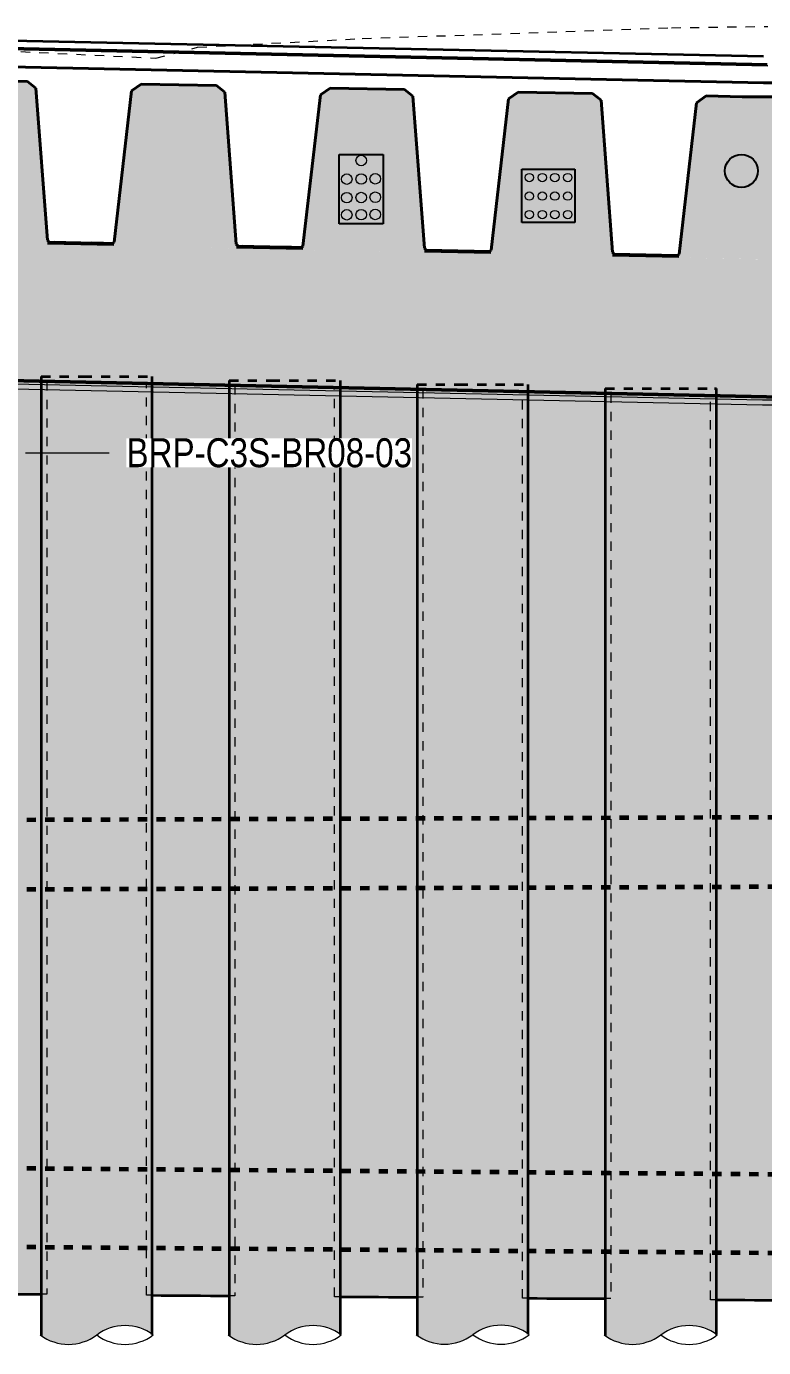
# Model space of a CAD drawing. Header units: metres. Extents: x -1147 to -802, y 5 to 567.
# Drawn here: x -854.07 to -846.11, y 7.75 to 22.02 of the extents above; entities that cross this region are included whole.
import ezdxf

# ---------------------------------------------------------------- set-up
doc = ezdxf.new("R2010")
doc.units = ezdxf.units.M
doc.linetypes.add('JacobsDash', pattern=[0.0045, 0.003, -0.0015])
for name, color, linetype, lineweight in [('A-DETL', 7, 'Continuous', 13), ('A-DETL-GENF', 7, 'Continuous', 9), ('A-FLOR', 7, 'Continuous', 50), ('A-FLOR-HDLN', 7, 'JacobsDash', 15), ('A-GENM', 7, 'Continuous', 35), ('A-GENM-HDLN', 7, 'JacobsDash', 15), ('G-ANNO-TEXT', 7, 'Continuous', 9), ('S-BEAM', 7, 'Continuous', 50), ('S-BEAM-HDLN', 7, 'JacobsDash', 15), ('S-FNDN', 7, 'Continuous', 50), ('S-FNDN-HDLN', 7, 'JacobsDash', 15)]:
    doc.layers.add(name, color=color, linetype=linetype, lineweight=lineweight)
doc.styles.add('Arial Narrow_1', font='ARIALN.TTF', dxfattribs={"height": 0.3125})

# ---------------------------------------------------------------- blocks, each defined once
blk = doc.blocks.new('Structural Framing 4 - Structural Framing 4-5365932-DRG-2873010 - SECTION 2')
at = {"layer": 'S-BEAM'}
for p, q in [((1129.257, 19.685), (1129.972, 19.67)), ((1131.296, 19.642), (1132.011, 19.627)), ((1133.326, 19.599), (1134.041, 19.584)), ((1135.356, 19.556), (1136.071, 19.541))]:
    blk.add_line(p, q, dxfattribs=at)
blk = doc.blocks.new('01_SFO_FRP_Pile_CastInPlace_CS_BR08 - CAST-IN-PLACE PILE - 1200-8660960-DRG-2873010 - SECTION 2')
at = {"layer": 'S-FNDN', "linetype": 'JacobsDash', "lineweight": 35, "true_color": 0xc0c0c0}
for points in [[(1131.476, 7.787), (1131.549, 7.787), (1131.628, 7.799), (1131.664, 7.81), (1131.664, 18.137), (1131.217, 18.147), (1131.217, 7.881), (1131.268, 7.848), (1131.334, 7.818), (1131.409, 7.796), (1131.476, 7.787)], [(1131.664, 7.81), (1131.69, 7.818), (1131.756, 7.848), (1131.881, 7.928), (1131.944, 7.957), (1132.014, 7.978), (1132.086, 7.988), (1132.159, 7.988), (1132.23, 7.978), (1132.308, 7.954), (1132.369, 7.925), (1132.417, 7.894), (1132.417, 18.121), (1131.664, 18.137), (1131.664, 7.818)]]:
    blk.add_hatch(color=9, dxfattribs=at).paths.add_polyline_path(points)
at = {"layer": 'S-FNDN', "lineweight": 35}
for p, q in [((1131.217, 18.147), (1131.217, 7.881)), ((1132.417, 7.894), (1132.417, 18.121))]:
    blk.add_line(p, q, dxfattribs=at)
at = {"layer": 'S-FNDN-HDLN', "lineweight": 35}
for p, q in [((1131.217, 18.197), (1131.217, 18.147)), ((1131.217, 18.197), (1131.664, 18.197)), ((1131.664, 18.197), (1132.417, 18.197)), ((1132.417, 18.121), (1132.417, 18.197))]:
    blk.add_line(p, q, dxfattribs=at)
blk = doc.blocks.new('01_SFO_FRP_Pile_CastInPlace_CS_BR08 - CAST-IN-PLACE PILE - 1200-8660993-DRG-2873010 - SECTION 2')
at = {"layer": 'S-FNDN', "linetype": 'JacobsDash', "lineweight": 35, "true_color": 0xc0c0c0}
for points in [[(1129.446, 7.787), (1129.52, 7.787), (1129.599, 7.799), (1129.634, 7.81), (1129.634, 18.181), (1129.188, 18.191), (1129.188, 7.881), (1129.239, 7.848), (1129.305, 7.818), (1129.38, 7.796), (1129.407, 7.792)], [(1129.634, 7.81), (1129.662, 7.818), (1129.727, 7.848), (1129.851, 7.928), (1129.915, 7.957), (1129.984, 7.978), (1130.056, 7.988), (1130.129, 7.988), (1130.201, 7.978), (1130.279, 7.954), (1130.34, 7.925), (1130.387, 7.894), (1130.387, 18.165), (1129.634, 18.181), (1129.634, 7.818)]]:
    blk.add_hatch(color=9, dxfattribs=at).paths.add_polyline_path(points)
at = {"layer": 'S-FNDN', "lineweight": 35}
for p, q in [((1129.187, 18.191), (1129.187, 7.881)), ((1130.387, 7.894), (1130.387, 18.165))]:
    blk.add_line(p, q, dxfattribs=at)
at = {"layer": 'S-FNDN-HDLN', "lineweight": 35}
for p, q in [((1129.187, 18.241), (1129.187, 18.191)), ((1129.187, 18.241), (1129.634, 18.241)), ((1129.634, 18.241), (1130.387, 18.241)), ((1130.387, 18.165), (1130.387, 18.241))]:
    blk.add_line(p, q, dxfattribs=at)
blk = doc.blocks.new('20_SFR_WSC_ShotcreteWall_ArchFlatBack_Datum - ArchWall_PileSize_1200-8658047-DRG-2873010 - SECTION 2')
at = {"layer": 'A-GENM', "linetype": 'JacobsDash', "lineweight": 18, "true_color": 0x9ab29e}
blk.add_hatch(color=253, dxfattribs=at).paths.add_polyline_path([(1137.305, 8.263), (1137.305, 18.015), (1136.475, 18.033), (1136.475, 8.267), (1137.289, 8.263)])
at = {"layer": 'A-GENM', "color": 252, "true_color": 0x888888, "flags": 128}
for points in [[(1137.305, 18.015), (1137.207, 18.017), (1137.103, 18.019), (1136.997, 18.022), (1136.889, 18.024), (1136.782, 18.026), (1136.675, 18.028), (1136.571, 18.031), (1136.475, 18.033)], [(1136.475, 8.267), (1136.571, 8.267), (1136.675, 8.266), (1136.782, 8.266), (1136.889, 8.265), (1136.997, 8.264), (1137.103, 8.264), (1137.207, 8.263), (1137.305, 8.263)]]:
    blk.add_lwpolyline(points, dxfattribs=at)
at = {"layer": 'A-GENM-HDLN', "color": 252, "lineweight": 18, "true_color": 0x888888}
for p, q in [((1136.412, 8.268), (1136.412, 18.034)), ((1136.475, 18.033), (1136.471, 18.033)), ((1136.471, 18.033), (1136.471, 8.267)), ((1137.307, 18.015), (1137.305, 18.015)), ((1137.307, 8.263), (1137.307, 18.015)), ((1137.366, 18.014), (1137.366, 8.262)), ((1136.471, 8.267), (1136.475, 8.267)), ((1137.305, 8.263), (1137.307, 8.263))]:
    blk.add_line(p, q, dxfattribs=at)
at = {"layer": 'A-GENM-HDLN', "color": 252, "lineweight": 18, "true_color": 0x888888, "flags": 128}
for points in [[(1136.412, 18.034), (1136.441, 18.033), (1136.461, 18.033), (1136.471, 18.033)], [(1137.307, 18.015), (1137.318, 18.015), (1137.338, 18.014), (1137.366, 18.014)], [(1136.471, 8.267), (1136.461, 8.267), (1136.441, 8.267), (1136.412, 8.268)], [(1137.366, 8.262), (1137.338, 8.262), (1137.318, 8.263), (1137.307, 8.263)]]:
    blk.add_lwpolyline(points, dxfattribs=at)
blk = doc.blocks.new('20_SFR_WSC_ShotcreteWall_ArchFlatBack_Datum - ArchWall_PileSize_1200-8658069-DRG-2873010 - SECTION 2')
at = {"layer": 'A-GENM', "linetype": 'JacobsDash', "lineweight": 18, "true_color": 0x9ab29e}
blk.add_hatch(color=253, dxfattribs=at).paths.add_polyline_path([(1135.276, 8.281), (1135.276, 18.059), (1134.446, 18.077), (1134.446, 8.284), (1135.209, 8.281)])
at = {"layer": 'A-GENM', "color": 252, "true_color": 0x888888, "flags": 128}
for points in [[(1134.908, 18.067), (1134.86, 18.068), (1134.752, 18.07), (1134.646, 18.072), (1134.542, 18.075), (1134.446, 18.077)], [(1134.446, 8.284), (1134.542, 8.284), (1134.646, 8.283), (1134.752, 8.283), (1134.86, 8.282), (1134.967, 8.282), (1135.074, 8.281), (1135.178, 8.281), (1135.276, 8.281)]]:
    blk.add_lwpolyline(points, dxfattribs=at)
at = {"layer": 'A-GENM-HDLN', "color": 252, "lineweight": 18, "true_color": 0x888888}
for p, q in [((1134.383, 8.284), (1134.383, 18.078)), ((1134.446, 18.077), (1134.442, 18.077)), ((1134.442, 18.077), (1134.442, 8.284)), ((1135.278, 8.281), (1135.278, 18.06)), ((1135.337, 18.058), (1135.337, 8.28)), ((1134.442, 8.284), (1134.446, 8.284)), ((1135.276, 8.281), (1135.278, 8.281))]:
    blk.add_line(p, q, dxfattribs=at)
at = {"layer": 'A-GENM-HDLN', "color": 252, "lineweight": 18, "true_color": 0x888888, "flags": 128}
for points in [[(1134.383, 18.078), (1134.411, 18.077), (1134.431, 18.077), (1134.442, 18.077)], [(1135.278, 18.06), (1135.178, 18.062), (1135.074, 18.064), (1134.988, 18.066)], [(1135.278, 18.06), (1135.288, 18.059), (1135.308, 18.059), (1135.337, 18.058)], [(1134.442, 8.284), (1134.431, 8.284), (1134.411, 8.284), (1134.383, 8.284)], [(1135.337, 8.28), (1135.308, 8.28), (1135.288, 8.28), (1135.278, 8.281)]]:
    blk.add_lwpolyline(points, dxfattribs=at)
blk = doc.blocks.new('20_SFR_WSC_ShotcreteWall_ArchFlatBack_Datum - ArchWall_PileSize_1200-8658096-DRG-2873010 - SECTION 2')
at = {"layer": 'A-GENM', "linetype": 'JacobsDash', "lineweight": 18, "true_color": 0x9ab29e}
blk.add_hatch(color=253, dxfattribs=at).paths.add_polyline_path([(1133.246, 8.295), (1133.246, 18.103), (1132.417, 18.121), (1132.417, 8.3), (1133.148, 8.296)])
at = {"layer": 'A-GENM', "color": 252, "true_color": 0x888888, "flags": 128}
for points in [[(1133.247, 18.103), (1133.148, 18.105), (1133.044, 18.107), (1132.938, 18.11), (1132.83, 18.112), (1132.723, 18.114), (1132.616, 18.116), (1132.513, 18.119), (1132.416, 18.121)], [(1132.416, 8.3), (1132.513, 8.299), (1132.616, 8.299), (1132.723, 8.298), (1132.83, 8.298), (1132.938, 8.297), (1133.044, 8.296), (1133.148, 8.296), (1133.246, 8.295)]]:
    blk.add_lwpolyline(points, dxfattribs=at)
at = {"layer": 'A-GENM-HDLN', "color": 252, "lineweight": 18, "true_color": 0x888888}
for p, q in [((1132.354, 8.3), (1132.354, 18.122)), ((1132.416, 18.121), (1132.412, 18.121)), ((1132.412, 18.121), (1132.412, 8.3)), ((1133.248, 18.103), (1133.247, 18.103)), ((1133.248, 8.295), (1133.248, 18.103)), ((1133.307, 18.102), (1133.307, 8.295)), ((1132.412, 8.3), (1132.416, 8.3)), ((1133.247, 8.295), (1133.248, 8.295))]:
    blk.add_line(p, q, dxfattribs=at)
at = {"layer": 'A-GENM-HDLN', "color": 252, "lineweight": 18, "true_color": 0x888888, "flags": 128}
for points in [[(1132.354, 18.122), (1132.382, 18.121), (1132.402, 18.121), (1132.412, 18.121)], [(1133.248, 18.103), (1133.259, 18.103), (1133.274, 18.103)], [(1132.412, 8.3), (1132.402, 8.3), (1132.382, 8.3), (1132.354, 8.3)], [(1133.307, 8.295), (1133.279, 8.295), (1133.259, 8.295), (1133.248, 8.295)]]:
    blk.add_lwpolyline(points, dxfattribs=at)
blk = doc.blocks.new('20_SFR_WSC_ShotcreteWall_ArchFlatBack_Datum - ArchWall_PileSize_1200-8658118-DRG-2873010 - SECTION 2')
at = {"layer": 'A-GENM', "linetype": 'JacobsDash', "lineweight": 18, "true_color": 0x9ab29e}
blk.add_hatch(color=253, dxfattribs=at).paths.add_polyline_path([(1131.217, 8.311), (1131.217, 18.147), (1130.387, 18.165), (1130.387, 8.316), (1131.119, 8.312)])
at = {"layer": 'A-GENM', "color": 252, "true_color": 0x888888, "flags": 128}
for points in [[(1131.217, 18.147), (1131.119, 18.149), (1131.015, 18.151), (1130.908, 18.154), (1130.801, 18.156), (1130.693, 18.158), (1130.587, 18.161), (1130.483, 18.163), (1130.387, 18.165)], [(1130.387, 8.316), (1130.483, 8.315), (1130.587, 8.315), (1130.693, 8.314), (1130.801, 8.314), (1130.908, 8.313), (1131.015, 8.312), (1131.119, 8.312), (1131.217, 8.311)]]:
    blk.add_lwpolyline(points, dxfattribs=at)
at = {"layer": 'A-GENM-HDLN', "color": 252, "lineweight": 18, "true_color": 0x888888}
for p, q in [((1130.324, 8.316), (1130.324, 18.166)), ((1130.387, 18.165), (1130.383, 18.165)), ((1130.383, 18.165), (1130.383, 8.316)), ((1131.219, 18.147), (1131.217, 18.147)), ((1131.219, 8.311), (1131.219, 18.147)), ((1131.278, 18.146), (1131.278, 8.311)), ((1130.383, 8.316), (1130.387, 8.316)), ((1131.217, 8.311), (1131.219, 8.311))]:
    blk.add_line(p, q, dxfattribs=at)
at = {"layer": 'A-GENM-HDLN', "color": 252, "lineweight": 18, "true_color": 0x888888, "flags": 128}
for points in [[(1130.324, 18.166), (1130.352, 18.166), (1130.372, 18.165), (1130.383, 18.165)], [(1131.219, 18.147), (1131.229, 18.147), (1131.249, 18.146), (1131.278, 18.146)], [(1130.383, 8.316), (1130.372, 8.316), (1130.352, 8.316), (1130.324, 8.316)], [(1131.278, 8.311), (1131.249, 8.311), (1131.229, 8.311), (1131.219, 8.311)]]:
    blk.add_lwpolyline(points, dxfattribs=at)
blk = doc.blocks.new('20_SFR_WSC_ShotcreteWall_ArchFlatBack_Datum - ArchWall_PileSize_1200-8658145-DRG-2873010 - SECTION 2')
at = {"layer": 'A-GENM', "linetype": 'JacobsDash', "lineweight": 18, "true_color": 0x9ab29e}
blk.add_hatch(color=253, dxfattribs=at).paths.add_polyline_path([(1129.188, 8.327), (1129.188, 18.191), (1128.364, 18.209), (1128.364, 8.332), (1129.089, 8.328)])
at = {"layer": 'A-GENM', "color": 252, "true_color": 0x888888, "flags": 128}
for points in [[(1129.188, 18.191), (1129.089, 18.193), (1128.985, 18.195), (1128.879, 18.197), (1128.771, 18.2), (1128.664, 18.202), (1128.557, 18.204), (1128.454, 18.207), (1128.363, 18.209)], [(1128.363, 8.332), (1128.454, 8.332), (1128.557, 8.331), (1128.664, 8.33), (1128.771, 8.33), (1128.879, 8.329), (1128.985, 8.329), (1129.089, 8.328), (1129.188, 8.327)]]:
    blk.add_lwpolyline(points, dxfattribs=at)
at = {"layer": 'A-GENM-HDLN', "color": 252, "lineweight": 18, "true_color": 0x888888}
for p, q in [((1128.295, 8.332), (1128.295, 18.21)), ((1128.363, 18.209), (1128.353, 18.209)), ((1128.353, 18.209), (1128.353, 8.332)), ((1129.189, 18.191), (1129.188, 18.191)), ((1129.189, 8.327), (1129.189, 18.191)), ((1129.248, 18.189), (1129.248, 8.327)), ((1128.353, 8.332), (1128.363, 8.332)), ((1129.188, 8.327), (1129.189, 8.327))]:
    blk.add_line(p, q, dxfattribs=at)
at = {"layer": 'A-GENM-HDLN', "color": 252, "lineweight": 18, "true_color": 0x888888, "flags": 128}
for points in [[(1128.295, 18.21), (1128.323, 18.21), (1128.343, 18.209), (1128.353, 18.209)], [(1129.189, 18.191), (1129.2, 18.19), (1129.22, 18.19), (1129.248, 18.189)], [(1128.353, 8.332), (1128.343, 8.332), (1128.323, 8.332), (1128.295, 8.332)], [(1129.248, 8.327), (1129.22, 8.327), (1129.2, 8.327), (1129.189, 8.327)]]:
    blk.add_lwpolyline(points, dxfattribs=at)
blk = doc.blocks.new('05_SFO_BPE_Twin_Pedestal_Sq125_CS_BR13-1 - 525 Wide Pedestal _125L x 125W x20H_-V32-DRG-2873010 - SECTION 2')
at = {"layer": 'S-FNDN'}
for p, q in [((1129.327, 19.692), (1129.327, 19.689)), ((1129.327, 19.689), (1129.454, 19.686)), ((1129.454, 19.686), (1129.454, 19.689)), ((1129.733, 19.683), (1129.733, 19.68)), ((1129.733, 19.68), (1129.859, 19.677)), ((1129.859, 19.677), (1129.86, 19.681))]:
    blk.add_line(p, q, dxfattribs=at)
at = {"layer": 'S-FNDN-HDLN', "lineweight": 35}
for p, q in [((1129.348, 19.692), (1129.348, 19.688)), ((1129.471, 19.686), (1129.454, 19.686)), ((1129.471, 19.686), (1129.471, 19.689)), ((1129.592, 19.683), (1129.599, 19.683)), ((1129.602, 19.683), (1129.599, 19.683)), ((1129.612, 19.683), (1129.602, 19.683)), ((1129.754, 19.683), (1129.754, 19.68)), ((1129.877, 19.677), (1129.859, 19.677)), ((1129.877, 19.677), (1129.877, 19.68))]:
    blk.add_line(p, q, dxfattribs=at)
blk = doc.blocks.new('05_SFO_BPE_Twin_Pedestal_Sq125_CS_BR13-1 - 525 Wide Pedestal _125L x 125W x20H_-V33-DRG-2873010 - SECTION 2')
at = {"layer": 'S-FNDN'}
for p, q in [((1133.386, 19.606), (1133.386, 19.6)), ((1133.386, 19.6), (1133.513, 19.598)), ((1133.513, 19.598), (1133.513, 19.604)), ((1133.792, 19.598), (1133.792, 19.592)), ((1133.792, 19.592), (1133.918, 19.589)), ((1133.918, 19.589), (1133.919, 19.595))]:
    blk.add_line(p, q, dxfattribs=at)
at = {"layer": 'S-FNDN-HDLN', "lineweight": 35}
for p, q in [((1133.407, 19.606), (1133.407, 19.6)), ((1133.53, 19.597), (1133.53, 19.603)), ((1133.813, 19.597), (1133.813, 19.591)), ((1133.936, 19.589), (1133.936, 19.595))]:
    blk.add_line(p, q, dxfattribs=at)
blk = doc.blocks.new('05_SFO_BPE_Twin_Pedestal_Sq125_CS_BR13-1 - 525 Wide Pedestal _125L x 125W x20H_-V34-DRG-2873010 - SECTION 2')
at = {"layer": 'S-FNDN'}
for p, q in [((1135.415, 19.563), (1135.415, 19.557)), ((1135.415, 19.557), (1135.542, 19.554)), ((1135.542, 19.554), (1135.542, 19.56)), ((1135.821, 19.554), (1135.821, 19.548)), ((1135.821, 19.548), (1135.948, 19.545)), ((1135.948, 19.545), (1135.948, 19.552))]:
    blk.add_line(p, q, dxfattribs=at)
at = {"layer": 'S-FNDN-HDLN', "lineweight": 35}
for p, q in [((1135.436, 19.563), (1135.436, 19.556)), ((1135.559, 19.553), (1135.56, 19.56)), ((1135.842, 19.554), (1135.842, 19.547)), ((1135.965, 19.545), (1135.965, 19.551))]:
    blk.add_line(p, q, dxfattribs=at)
blk = doc.blocks.new('05_SFO_BPE_Twin_Pedestal_Sq125_CS_BR13-1 - 525 Wide Pedestal _125L x 125W x20H_-V39-DRG-2873010 - SECTION 2')
at = {"layer": 'S-FNDN'}
for p, q in [((1131.356, 19.649), (1131.356, 19.644)), ((1131.356, 19.644), (1131.483, 19.642)), ((1131.483, 19.642), (1131.483, 19.647)), ((1131.762, 19.641), (1131.762, 19.636)), ((1131.762, 19.636), (1131.889, 19.633)), ((1131.889, 19.633), (1131.889, 19.638))]:
    blk.add_line(p, q, dxfattribs=at)
at = {"layer": 'S-FNDN-HDLN', "lineweight": 35}
for p, q in [((1131.378, 19.649), (1131.377, 19.644)), ((1131.501, 19.641), (1131.501, 19.646)), ((1131.783, 19.64), (1131.783, 19.635)), ((1131.906, 19.633), (1131.906, 19.638))]:
    blk.add_line(p, q, dxfattribs=at)
blk = doc.blocks.new('CS_DET_Pile-Column_BreakLine - CS_Tubular BreakLine-V41-DRG-2873010 - SECTION 2')
at = {"layer": 'A-DETL-GENF', "lineweight": 18}
for centre, start, end in [((1117.216, 8.292), 232.9573, 307.0427), ((1117.826, 7.483), 52.9573, 127.0427), ((1117.826, 8.292), 232.9573, 307.0427)]:
    blk.add_arc(centre, 0.506, start, end, dxfattribs=at)
blk = doc.blocks.new('CS_DET_Pile-Column_BreakLine - CS_Tubular BreakLine-V42-DRG-2873010 - SECTION 2')
at = {"layer": 'A-DETL-GENF', "lineweight": 18}
for centre, start, end in [((1133.542, 8.294), 232.9573, 307.0427), ((1134.152, 7.486), 52.9573, 127.0427), ((1134.152, 8.294), 232.9573, 307.0427)]:
    blk.add_arc(centre, 0.506, start, end, dxfattribs=at)

msp = doc.modelspace()

# ---------------------------------------------------------------- hatches: boundary and pattern name
at = {"layer": 'A-DETL-GENF', "true_color": 0xc0c0c0}
for points in [[(-853.8391, 19.667), (-853.9655, 21.3567), (-854.0575, 21.4287), (-854.86, 21.4437), (-854.9634, 21.3687), (-855.1577, 19.6939), (-853.8426, 19.6671)], [(-851.7995, 19.6256), (-851.9257, 21.3137), (-852.0177, 21.3857), (-852.8304, 21.4005), (-852.9335, 21.3257), (-853.1276, 19.6526), (-851.8028, 19.6257)], [(-849.7696, 19.5816), (-849.8959, 21.2708), (-849.988, 21.3428), (-850.7908, 21.3574), (-850.8938, 21.2827), (-851.088, 19.6084), (-849.773, 19.5817)]]:
    msp.add_hatch(color=9, dxfattribs=at).paths.add_polyline_path(points)
h = msp.add_hatch(color=9, dxfattribs=at)
h.paths.add_polyline_path([(-845.7006, 19.5024), (-845.8599, 21.1844), (-845.9632, 21.2611), (-846.3416, 21.262), (-846.7308, 21.2713), (-846.8341, 21.1964), (-847.028, 19.5255), (-845.8599, 19.5024)])
h.paths.add_polyline_path([(-847.7398, 19.5378), (-847.8661, 21.2274), (-847.9581, 21.2994), (-848.7617, 21.314), (-848.864, 21.2398), (-849.0583, 19.5646), (-847.7432, 19.5378)])
at = {"layer": 'S-BEAM', "true_color": 0xc0c0c0}
h = msp.add_hatch(color=9, dxfattribs=at)
h.paths.add_polyline_path([(-839.9797, 17.8896), (-839.9797, 19.3899), (-840.4484, 19.4001), (-840.0712, 18.6455), (-840.8257, 18.6455), (-840.4492, 19.4001), (-845.7017, 19.5137), (-845.7006, 19.5024), (-845.8904, 19.5024), (-847.028, 19.5255), (-847.026, 19.5424), (-847.7413, 19.5579), (-847.7398, 19.5378), (-849.0583, 19.5646), (-849.0558, 19.5863), (-849.7712, 19.6018), (-849.7696, 19.5816), (-851.088, 19.6084), (-851.0855, 19.6302), (-851.801, 19.6457), (-851.7995, 19.6256), (-853.1276, 19.6526), (-853.1251, 19.6744), (-853.8408, 19.6898), (-853.8391, 19.667), (-855.1577, 19.6939), (-855.1548, 19.7183), (-855.8708, 19.7338), (-855.8689, 19.7096), (-856.7315, 19.7268), (-856.7316, 18.252), (-840.0712, 17.8915)])
h.paths.add_polyline_path([(-855.5156, 18.9585), (-855.7405, 18.9585), (-855.3633, 19.7131), (-854.986, 18.9585)])
at = {"layer": 'S-FNDN', "true_color": 0xc0c0c0}
for points in [[(-849.5918, 7.7888), (-849.5186, 7.7889), (-849.4397, 7.8014), (-849.4039, 7.812), (-849.4039, 18.0935), (-849.8507, 18.1031), (-849.8507, 7.8833), (-849.7994, 7.8502), (-849.7334, 7.8198), (-849.6586, 7.7985), (-849.592, 7.7888)], [(-849.4039, 7.812), (-849.3775, 7.8198), (-849.3114, 7.8502), (-849.1873, 7.9302), (-849.1234, 7.9595), (-849.0537, 7.9801), (-848.9818, 7.9905), (-848.9091, 7.9905), (-848.8372, 7.9801), (-848.7596, 7.9559), (-848.6984, 7.9272), (-848.6511, 7.8966), (-848.6511, 18.0772), (-849.4039, 18.0935), (-849.4039, 7.8198)], [(-847.5623, 7.7866), (-847.4893, 7.7867), (-847.4104, 7.7992), (-847.348, 7.8176), (-847.282, 7.848), (-847.158, 7.9279), (-847.0939, 7.9574), (-847.0242, 7.978), (-846.9523, 7.9884), (-846.8796, 7.9884), (-846.8077, 7.978), (-846.7302, 7.9538), (-846.6689, 7.925), (-846.6413, 7.9071), (-846.6414, 18.0337), (-847.8212, 18.0592), (-847.8212, 7.8812), (-847.77, 7.848), (-847.7039, 7.8176), (-847.6292, 7.7963), (-847.5627, 7.7867)], [(-846.6217, 7.8944), (-846.6217, 18.0333), (-846.6413, 18.0337), (-846.6413, 7.9071), (-846.6233, 7.8955)]]:
    msp.add_hatch(color=9, dxfattribs=at).paths.add_polyline_path(points)

# ---------------------------------------------------------------- linework, layer by layer
at = {"layer": 'A-DETL', "color": 8, "linetype": 'JacobsDash', "lineweight": 18, "true_color": 0x808080}
for p, q in [((-850.443, 21.8915), (-847.1051, 22.0081)), ((-847.1051, 22.0081), (-846.0652, 22.0228)), ((-856.9258, 21.8836), (-852.6706, 21.6812)), ((-852.2206, 21.7983), (-850.443, 21.8915)), ((-852.6706, 21.6812), (-852.2206, 21.7983))]:
    msp.add_line(p, q, dxfattribs=at)
at = {"layer": 'A-DETL', "lineweight": 35}
msp.add_line((-856.7195, 21.9219), (-846.1121, 21.6998), dxfattribs=at)
at = {"layer": 'A-DETL', "lineweight": 40}
for p, q in [((-846.1139, 21.4136), (-856.7642, 21.6394)), ((-854.4526, 21.4359), (-854.0575, 21.4287)), ((-854.0575, 21.4287), (-853.9655, 21.3567)), ((-840.2231, 21.411), (-846.1139, 21.4136)), ((-853.9655, 21.3567), (-853.8426, 19.7129)), ((-853.1229, 19.6929), (-852.9335, 21.3257)), ((-852.9335, 21.3257), (-852.8304, 21.4005)), ((-852.8304, 21.4005), (-852.0177, 21.3857)), ((-852.0177, 21.3857), (-851.9257, 21.3137)), ((-851.9257, 21.3137), (-851.8028, 19.6699)), ((-851.0832, 19.6499), (-850.8938, 21.2827)), ((-850.8938, 21.2827), (-850.7908, 21.3574)), ((-850.7908, 21.3574), (-849.988, 21.3428)), ((-849.988, 21.3428), (-849.8959, 21.2708)), ((-849.8959, 21.2708), (-849.773, 19.627)), ((-848.864, 21.2398), (-848.7617, 21.314)), ((-848.7617, 21.314), (-847.9581, 21.2994)), ((-847.9581, 21.2994), (-847.8661, 21.2274)), ((-846.8341, 21.1964), (-846.7308, 21.2713)), ((-846.7308, 21.2713), (-846.3416, 21.262)), ((-849.0534, 19.607), (-848.864, 21.2398)), ((-847.8661, 21.2274), (-847.7432, 19.5836)), ((-847.0236, 19.5636), (-846.8341, 21.1964)), ((-846.3416, 21.262), (-845.9632, 21.2611)), ((-853.8426, 19.7129), (-853.8228, 19.6932)), ((-853.8228, 19.6932), (-853.1388, 19.6786)), ((-853.1388, 19.6786), (-853.1229, 19.6929)), ((-851.8028, 19.6699), (-851.783, 19.6501)), ((-851.783, 19.6501), (-851.099, 19.6356)), ((-851.099, 19.6356), (-851.0832, 19.6499)), ((-849.773, 19.627), (-849.7533, 19.6072)), ((-849.7533, 19.6072), (-849.0692, 19.5927)), ((-849.0692, 19.5927), (-849.0534, 19.607)), ((-847.7432, 19.5836), (-847.7234, 19.5638)), ((-847.7234, 19.5638), (-847.0394, 19.5493)), ((-847.0394, 19.5493), (-847.0236, 19.5636))]:
    msp.add_line(p, q, dxfattribs=at)
at = {"layer": 'A-DETL', "lineweight": 25}
for p, q in [((-850.6919, 20.64), (-850.2169, 20.64)), ((-850.6919, 19.8892), (-850.6919, 20.64)), ((-850.2169, 20.64), (-850.2169, 19.8892)), ((-848.7223, 20.48), (-848.1473, 20.48)), ((-848.7223, 19.905), (-848.7223, 20.48)), ((-848.1473, 20.48), (-848.1473, 19.905)), ((-850.2169, 19.8892), (-850.6919, 19.8892)), ((-848.1473, 19.905), (-848.7223, 19.905))]:
    msp.add_line(p, q, dxfattribs=at)
at = {"layer": 'A-DETL', "lineweight": 18}
for p, q in [((-846.1239, 17.9864), (-856.725, 18.2112)), ((-856.725, 18.1612), (-846.1244, 17.9364)), ((-839.9816, 17.9864), (-846.1239, 17.9864)), ((-846.1244, 17.9364), (-839.9816, 17.9364))]:
    msp.add_line(p, q, dxfattribs=at)
at = {"layer": 'A-DETL', "color": 143, "linetype": 'JacobsDash', "lineweight": 60, "true_color": 0x78aac8}
for p, q in [((-862.0655, 13.4261), (-841.3648, 13.4981)), ((-861.4655, 12.6773), (-837.2351, 12.7616)), ((-861.4655, 9.7484), (-837.2351, 9.5542)), ((-862.0655, 8.9032), (-837.2351, 8.7042))]:
    msp.add_line(p, q, dxfattribs=at)
at = {"layer": 'A-DETL', "color": 32, "lineweight": 18, "true_color": 0xcc6600}
for centre, radius in [((-850.4544, 20.5742), 0.057), ((-850.611, 20.3734), 0.057), ((-850.4544, 20.3742), 0.057), ((-850.303, 20.3772), 0.057), ((-848.6398, 20.39), 0.045), ((-848.4998, 20.39), 0.045), ((-848.3648, 20.39), 0.045), ((-848.2248, 20.39), 0.045), ((-850.611, 20.1734), 0.057), ((-850.4544, 20.1742), 0.057), ((-850.303, 20.1772), 0.057), ((-848.6398, 20.19), 0.045), ((-848.4998, 20.19), 0.045), ((-848.3648, 20.19), 0.045), ((-848.2248, 20.19), 0.045), ((-850.611, 19.9884), 0.057), ((-850.4544, 19.9892), 0.057), ((-850.303, 19.9922), 0.057), ((-848.6398, 19.99), 0.045), ((-848.4998, 19.99), 0.045), ((-848.3648, 19.99), 0.045), ((-848.2248, 19.99), 0.045)]:
    msp.add_circle(centre, radius, dxfattribs=at)
at = {"layer": 'A-DETL', "lineweight": 25}
msp.add_circle((-846.3509, 20.462), 0.178, dxfattribs=at)
at = {"layer": 'A-FLOR'}
msp.add_line((-846.0739, 21.6081), (-855.9962, 21.8228), dxfattribs=at)
at = {"layer": 'A-FLOR-HDLN', "lineweight": 18}
msp.add_line((-856.4777, 21.8245), (-846.0647, 21.5992), dxfattribs=at)
at = {"layer": 'G-ANNO-TEXT'}
msp.add_line((-854.0791, 17.4177), (-853.1761, 17.4177), dxfattribs=at)
at = {"layer": 'S-BEAM'}
for p, q in [((-853.1251, 19.6744), (-853.8408, 19.6898)), ((-851.0855, 19.6302), (-851.801, 19.6457)), ((-849.0558, 19.5863), (-849.7712, 19.6018)), ((-847.026, 19.5424), (-847.7413, 19.5579)), ((-856.7316, 18.252), (-839.9797, 17.8896))]:
    msp.add_line(p, q, dxfattribs=at)
at = {"layer": 'S-BEAM-HDLN', "color": 8, "lineweight": 18, "true_color": 0x808080}
msp.add_line((-847.2534, 21.4377), (-856.7315, 21.6428), dxfattribs=at)
at = {"layer": 'S-FNDN', "lineweight": 35}
for p, q in [((-849.8509, 18.1032), (-849.8509, 7.8835)), ((-848.6509, 7.8964), (-848.6509, 18.0772)), ((-847.8214, 18.0592), (-847.8214, 7.8813)), ((-846.6214, 7.8943), (-846.6214, 18.0333))]:
    msp.add_line(p, q, dxfattribs=at)
at = {"layer": 'S-FNDN-HDLN', "lineweight": 35}
for p, q in [((-849.8509, 18.1532), (-849.8509, 18.1032)), ((-849.8509, 18.1532), (-849.4039, 18.1532)), ((-849.4039, 18.1532), (-848.6509, 18.1532)), ((-848.6509, 18.0772), (-848.6509, 18.1532)), ((-847.8214, 18.1102), (-847.8214, 18.0593)), ((-847.8214, 18.1102), (-846.6413, 18.1102)), ((-846.6413, 18.1102), (-846.6214, 18.1102)), ((-846.6214, 18.0333), (-846.6214, 18.1102))]:
    msp.add_line(p, q, dxfattribs=at)

# ---------------------------------------------------------------- block references
at = {"layer": 'A-DETL-GENF'}
for name, p in [('CS_DET_Pile-Column_BreakLine - CS_Tubular BreakLine-V41-DRG-2873010 - SECTION 2', (-1970.8303, 0)), ('CS_DET_Pile-Column_BreakLine - CS_Tubular BreakLine-V41-DRG-2873010 - SECTION 2', (-1968.8008, 0)), ('CS_DET_Pile-Column_BreakLine - CS_Tubular BreakLine-V42-DRG-2873010 - SECTION 2', (-1983.0971, 0)), ('CS_DET_Pile-Column_BreakLine - CS_Tubular BreakLine-V41-DRG-2873010 - SECTION 2', (-1964.7419, 0))]:
    msp.add_blockref(name, p, dxfattribs=at)
at = {"layer": 'A-GENM-HDLN', "color": 252, "lineweight": 18, "true_color": 0x888888}
for name in ['20_SFR_WSC_ShotcreteWall_ArchFlatBack_Datum - ArchWall_PileSize_1200-8658145-DRG-2873010 - SECTION 2', '20_SFR_WSC_ShotcreteWall_ArchFlatBack_Datum - ArchWall_PileSize_1200-8658118-DRG-2873010 - SECTION 2', '20_SFR_WSC_ShotcreteWall_ArchFlatBack_Datum - ArchWall_PileSize_1200-8658096-DRG-2873010 - SECTION 2', '20_SFR_WSC_ShotcreteWall_ArchFlatBack_Datum - ArchWall_PileSize_1200-8658069-DRG-2873010 - SECTION 2', '20_SFR_WSC_ShotcreteWall_ArchFlatBack_Datum - ArchWall_PileSize_1200-8658047-DRG-2873010 - SECTION 2']:
    msp.add_blockref(name, (-1983.0971, 0), dxfattribs=at)
at = {"layer": 'S-BEAM'}
msp.add_blockref('Structural Framing 4 - Structural Framing 4-5365932-DRG-2873010 - SECTION 2', (-1983.0971, 0), dxfattribs=at)
at = {"layer": 'S-FNDN-HDLN', "lineweight": 35}
for name in ['05_SFO_BPE_Twin_Pedestal_Sq125_CS_BR13-1 - 525 Wide Pedestal _125L x 125W x20H_-V32-DRG-2873010 - SECTION 2', '05_SFO_BPE_Twin_Pedestal_Sq125_CS_BR13-1 - 525 Wide Pedestal _125L x 125W x20H_-V39-DRG-2873010 - SECTION 2', '05_SFO_BPE_Twin_Pedestal_Sq125_CS_BR13-1 - 525 Wide Pedestal _125L x 125W x20H_-V33-DRG-2873010 - SECTION 2', '05_SFO_BPE_Twin_Pedestal_Sq125_CS_BR13-1 - 525 Wide Pedestal _125L x 125W x20H_-V34-DRG-2873010 - SECTION 2', '01_SFO_FRP_Pile_CastInPlace_CS_BR08 - CAST-IN-PLACE PILE - 1200-8660993-DRG-2873010 - SECTION 2', '01_SFO_FRP_Pile_CastInPlace_CS_BR08 - CAST-IN-PLACE PILE - 1200-8660960-DRG-2873010 - SECTION 2']:
    msp.add_blockref(name, (-1983.0971, 0), dxfattribs=at)

# ---------------------------------------------------------------- next in the draw order: texts
at = {"layer": 'G-ANNO-TEXT', "insert": (-852.9886, 17.574), "char_height": 0.3125, "attachment_point": 1, "style": 'Arial Narrow_1', "bg_fill": 3, "box_fill_scale": 1, "bg_fill_color": 256, "bg_fill_true_color": 13158600, "bg_fill_transparency": 0}
msp.add_mtext('BRP-C3S-BR08-03', dxfattribs=at)

doc.saveas('drawing.dxf')
